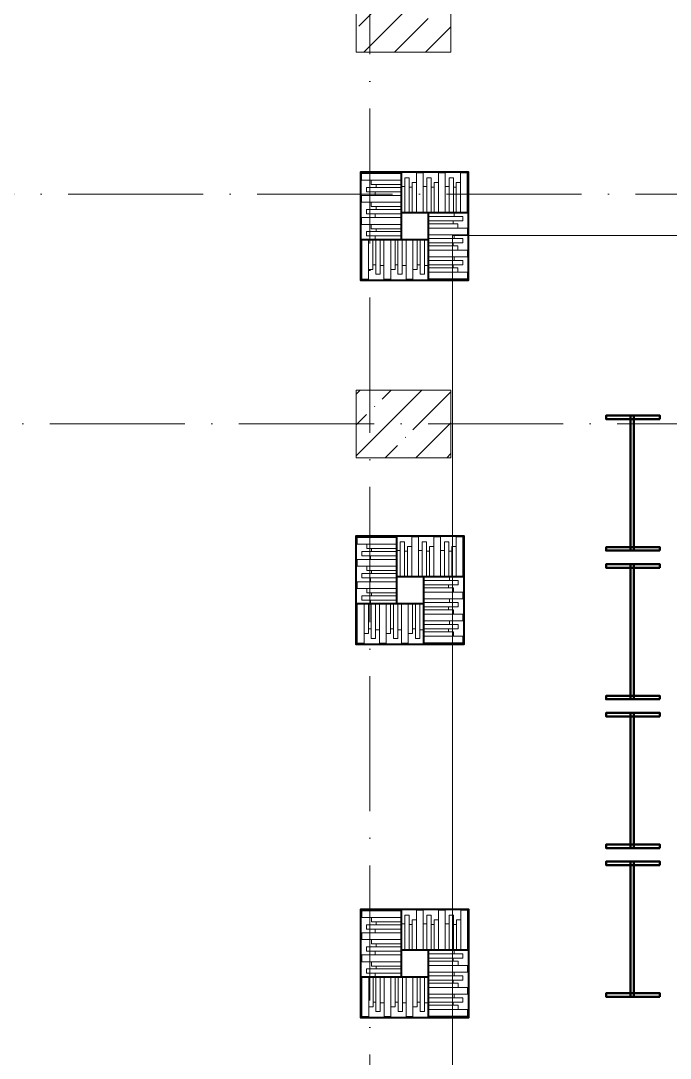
# Model space of a CAD drawing. Header units: millimetres. Extents: x -6467 to 105918, y -7090 to 92481.
# Drawn here: x 90767 to 95574, y 56688 to 64364 of the extents above; entities that cross this region are included whole.
import ezdxf

# ---------------------------------------------------------------- set-up
doc = ezdxf.new("R2010")
doc.units = ezdxf.units.MM
doc.linetypes.add('50_200_ШТРИХ_1Т_ш5_п1_п1_', pattern=[1400, 1000, -200, 0, -200])
doc.linetypes.add('IMPORT-200_ШТРИХ__ш1_п0_6_ _4_', pattern=[128000, 80000, -48000])
doc.layers.add('S-COLS', color=7, linetype='Continuous', lineweight=9)
doc.layers.add('S-COLS-1', color=7, linetype='Continuous', lineweight=5)
for name, color, linetype, lineweight, true_color in [('мебель 2 этаж-1', 7, 'Continuous', 40, 0xaaaaaa), ('Оси-3', 7, '50_200_ШТРИХ_1Т_ш5_п1_п1_', 9, 0xaaaaaa), ('ТХ_функционал-10', 7, 'Continuous', 50, 0xaaaaaa), ('ТХ_функционал-13', 7, 'IMPORT-200_ШТРИХ__ш1_п0_6_ _4_', 20, 0xaaaaaa), ('ТХ_функционал-2', 7, 'Continuous', 40, 0xaaaaaa), ('ТХ_функционал-4', 7, 'Continuous', 20, 0xaaaaaa)]:
    doc.layers.add(name, color=color, linetype=linetype, lineweight=lineweight, true_color=true_color)

# ---------------------------------------------------------------- blocks, each defined once
blk = doc.blocks.new('BSC_Колонна _Прямоугольная - 500х700-V302-АИ_План этажа Радиаторы_2')
at = {"layer": 'S-COLS-1'}
h = blk.add_hatch(dxfattribs=at)
h.set_pattern_fill('FP_198', color=256, style=0, pattern_type=2)
h.set_pattern_definition([(315, (-64381.04, 93600), (228.0985, 228.0985), []), (315, (-64381.04, 93371.9), (228.0985, 228.0985), [403.225, -80.645, 6.706, -73.939])])
h.paths.add_polyline_path([(-250, 350), (-250, -350), (250, -350), (250, 350), (68.5, 350)])
for p, q in [((250, 350), (-250, 350)), ((-250, 350), (-250, -350)), ((250, -350), (250, 350)), ((-250, -350), (250, -350))]:
    blk.add_line(p, q, dxfattribs=at)
blk = doc.blocks.new('BSC_Колонна _Прямоугольная - 500х700-V314-АИ_План этажа Радиаторы_2')
at = {"layer": 'S-COLS-1'}
h = blk.add_hatch(dxfattribs=at)
h.set_pattern_fill('FP_210', color=256, style=0, pattern_type=2)
h.set_pattern_definition([(315, (-61381.04, 93600), (228.0985, 228.0985), []), (315, (-61381.04, 93371.9), (228.0985, 228.0985), [403.225, -80.645, 6.706, -73.939])])
h.paths.add_polyline_path([(-250, 350), (-250, -350), (250, -350), (250, 350)])
for p, q in [((250, 350), (-250, 350)), ((-250, 350), (-250, -350)), ((250, -350), (250, 350)), ((-250, -350), (250, -350))]:
    blk.add_line(p, q, dxfattribs=at)
blk = doc.blocks.new('мебель 2 этаж_001_023 Акустическая мобильная перегородка 800х25х1100 мм-28800769-АИ_План этажа Радиаторы_2')
at = {"layer": 'ТХ_функционал-10', "flags": 128}
for points in [[(0, -217.8), (25, -217.8), (25, 181), (0, 181)], [(974, -217.8), (999, -217.8), (999, 181), (974, 181)], [(0, -25), (999, -25), (999, 0), (0, 0)]]:
    blk.add_lwpolyline(points, close=True, dxfattribs=at)
blk = doc.blocks.new('мебель 2 этаж-28800768-АИ_План этажа Радиаторы_2')
at = {"layer": 'ТХ_функционал-13', "flags": 128}
for points in [[(96225.5, 64491.2), (102599.5, 64491.2), (102599.5, 58291.3)], [(99593.5, 57184.2), (96225.5, 57184.2), (96225.5, 64491.2)]]:
    blk.add_lwpolyline(points, dxfattribs=at)
at = {"layer": 'ТХ_функционал-2', "flags": 128}
for points in [[(95845.5, 64958.8), (95545.5, 64958.8), (95545.5, 64458.8)], [(96345.5, 64658.8), (96345.5, 64958.8), (95845.5, 64958.8), (95845.5, 64458.8)], [(96045.5, 64658.8), (96045.5, 64158.8), (96345.5, 64158.8), (96345.5, 64658.8), (95845.5, 64658.8)], [(96045.5, 64458.8), (95545.5, 64458.8), (95545.5, 64158.8), (96045.5, 64158.8)], [(95811.4, 62265.3), (95511.4, 62265.3), (95511.4, 61765.3)], [(96311.4, 61965.3), (96311.4, 62265.3), (95811.4, 62265.3), (95811.4, 61765.3)], [(96011.4, 61965.3), (96011.4, 61465.3), (96311.4, 61465.3), (96311.4, 61965.3), (95811.4, 61965.3)], [(96011.4, 61765.3), (95511.4, 61765.3), (95511.4, 61465.3), (96011.4, 61465.3)], [(95845.9, 59503.4), (95545.9, 59503.4), (95545.9, 59003.4)], [(96345.9, 59203.4), (96345.9, 59503.4), (95845.9, 59503.4), (95845.9, 59003.4)], [(96045.9, 59203.4), (96045.9, 58703.4), (96345.9, 58703.4), (96345.9, 59203.4), (95845.9, 59203.4)], [(96045.9, 59003.4), (95545.9, 59003.4), (95545.9, 58703.4), (96045.9, 58703.4)]]:
    blk.add_lwpolyline(points, dxfattribs=at)
at = {"layer": 'ТХ_функционал-4'}
for p, q in [((96345.5, 64658.8), (96045.5, 64658.8)), ((96311.4, 61965.3), (96011.4, 61965.3)), ((96345.9, 59203.4), (96045.9, 59203.4))]:
    blk.add_line(p, q, dxfattribs=at)
at = {"layer": 'ТХ_функционал-4', "flags": 128}
for points in [[(96045.5, 64168.7), (96337.6, 64168.7), (96337.6, 64218.3), (96045.5, 64218.3), (96266.2, 64218.3), (96266.2, 64250.4), (96045.5, 64250.4), (96231.2, 64250.4), (96231.2, 64272.3), (96045.5, 64272.3), (96301.2, 64272.3), (96301.2, 64304.4), (96045.5, 64304.4), (96237, 64304.4), (96237, 64332.1), (96045.5, 64332.1), (96337.6, 64332.1), (96337.6, 64381.7), (96045.5, 64381.7), (96266.2, 64381.7), (96266.2, 64413.8), (96045.5, 64413.8), (96231.2, 64413.8), (96231.2, 64435.6), (96045.5, 64435.6), (96301.2, 64435.6), (96301.2, 64467.7), (96045.5, 64467.7), (96237, 64467.7), (96237, 64495.5), (96045.5, 64495.5), (96337.6, 64495.5), (96337.6, 64545), (96045.5, 64545), (96266.2, 64545), (96266.2, 64577.1), (96045.5, 64577.1), (96231.2, 64577.1), (96231.2, 64599), (96045.5, 64599), (96301.2, 64599), (96301.2, 64631.1), (96045.5, 64631.1), (96237, 64631.1), (96237, 64658.8), (96045.5, 64658.8), (96045.5, 64168.7), (96231.2, 64168.7), (96231.2, 64158.8), (96045.5, 64158.8), (96045.5, 64458.8), (96045.5, 64267.3), (96017.8, 64267.3), (96017.8, 64458.8), (96017.8, 64203.2), (95985.7, 64203.2), (95985.7, 64458.8), (95985.7, 64273.1), (95963.8, 64273.1), (95963.8, 64458.8), (95963.8, 64238.1), (95931.7, 64238.1), (95931.7, 64458.8), (95931.7, 64166.7), (95882.1, 64166.7), (95882.1, 64458.8), (95882.1, 64267.3), (95854.4, 64267.3), (95854.4, 64458.8), (95854.4, 64203.2), (95822.3, 64203.2), (95822.3, 64458.8), (95822.3, 64273.1), (95800.4, 64273.1), (95800.4, 64458.8), (95800.4, 64238.1), (95768.3, 64238.1), (95768.3, 64458.8), (95768.3, 64166.7), (95718.7, 64166.7), (95718.7, 64458.8), (95718.7, 64267.3), (95691, 64267.3), (95691, 64458.8), (95691, 64203.2), (95658.9, 64203.2), (95658.9, 64458.8), (95658.9, 64273.1), (95637, 64273.1), (95637, 64458.8), (95637, 64238.1), (95604.9, 64238.1), (95604.9, 64458.8), (95604.9, 64166.7), (95555.3, 64166.7), (95555.3, 64458.8), (95555.3, 64273.1), (95545.5, 64273.1), (95545.5, 64458.8), (95845.5, 64458.8), (95653.9, 64458.8), (95653.9, 64486.6), (95845.5, 64486.6), (95589.8, 64486.6), (95589.8, 64518.6), (95845.5, 64518.6), (95659.8, 64518.6), (95659.8, 64540.5), (95845.5, 64540.5), (95624.8, 64540.5), (95624.8, 64572.6), (95845.5, 64572.6), (95553.4, 64572.6), (95553.4, 64622.2), (95845.5, 64622.2), (95653.9, 64622.2), (95653.9, 64649.9), (95845.5, 64649.9), (95589.8, 64649.9), (95589.8, 64682), (95845.5, 64682), (95659.8, 64682), (95659.8, 64703.9), (95845.5, 64703.9), (95624.8, 64703.9), (95624.8, 64736), (95845.5, 64736), (95553.4, 64736), (95553.4, 64785.6), (95845.5, 64785.6), (95653.9, 64785.6), (95653.9, 64813.3), (95845.5, 64813.3), (95589.8, 64813.3), (95589.8, 64845.4), (95845.5, 64845.4), (95659.8, 64845.4), (95659.8, 64867.3), (95845.5, 64867.3), (95624.8, 64867.3), (95624.8, 64899.4), (95845.5, 64899.4), (95553.4, 64899.4), (95553.4, 64949), (95845.5, 64949), (95659.8, 64949), (95659.8, 64958.8), (95845.5, 64958.8), (95845.5, 64658.8)], [(95845.5, 64661.8), (95845.5, 64853.3), (95873.2, 64853.3), (95873.2, 64661.8), (95873.2, 64917.4), (95905.3, 64917.4), (95905.3, 64661.8), (95905.3, 64847.5), (95927.2, 64847.5), (95927.2, 64661.8), (95927.2, 64882.5), (95959.3, 64882.5), (95959.3, 64661.8), (95959.3, 64953.9), (96008.9, 64953.9), (96008.9, 64661.8), (96008.9, 64853.3), (96036.6, 64853.3), (96036.6, 64661.8), (96036.6, 64917.4), (96068.7, 64917.4), (96068.7, 64661.8), (96068.7, 64847.5), (96090.6, 64847.5), (96090.6, 64661.8), (96090.6, 64882.5), (96122.7, 64882.5), (96122.7, 64661.8), (96122.7, 64953.9), (96172.3, 64953.9), (96172.3, 64661.8), (96172.3, 64853.3), (96200, 64853.3), (96200, 64661.8), (96200, 64917.4), (96232.1, 64917.4), (96232.1, 64661.8), (96232.1, 64847.5), (96254, 64847.5), (96254, 64661.8), (96254, 64882.5), (96286.1, 64882.5), (96286.1, 64661.8), (96286.1, 64953.9), (96335.6, 64953.9), (96335.6, 64661.8), (96335.6, 64847.5), (96345.5, 64847.5), (96345.5, 64661.8)], [(95983.7, 61765.3), (95983.7, 61509.6), (95951.6, 61509.6), (95951.6, 61765.3), (95951.6, 61579.6), (95929.7, 61579.6), (95929.7, 61765.3), (95929.7, 61544.6), (95897.6, 61544.6), (95897.6, 61765.3), (95897.6, 61473.2), (95848, 61473.2), (95848, 61765.3), (95848, 61573.7), (95820.3, 61573.7), (95820.3, 61765.3), (95820.3, 61509.6), (95788.2, 61509.6), (95788.2, 61765.3), (95788.2, 61579.6), (95766.3, 61579.6), (95766.3, 61765.3), (95766.3, 61544.6), (95734.2, 61544.6), (95734.2, 61765.3), (95734.2, 61473.2), (95684.6, 61473.2), (95684.6, 61765.3), (95684.6, 61573.7), (95656.9, 61573.7), (95656.9, 61765.3), (95656.9, 61509.6), (95624.8, 61509.6), (95624.8, 61765.3), (95624.8, 61579.6), (95602.9, 61579.6), (95602.9, 61765.3), (95602.9, 61544.6), (95570.9, 61544.6), (95570.9, 61765.3), (95570.9, 61473.2), (95521.3, 61473.2), (95521.3, 61765.3), (95521.3, 61579.6), (95511.4, 61579.6), (95511.4, 61765.3), (95811.4, 61765.3), (95619.9, 61765.3), (95619.9, 61793), (95811.4, 61793), (95555.7, 61793), (95555.7, 61825.1), (95811.4, 61825.1), (95625.7, 61825.1), (95625.7, 61847), (95811.4, 61847), (95590.7, 61847), (95590.7, 61879.1), (95811.4, 61879.1), (95519.3, 61879.1), (95519.3, 61928.7), (95811.4, 61928.7), (95619.9, 61928.7), (95619.9, 61956.4), (95811.4, 61956.4), (95555.7, 61956.4), (95555.7, 61988.5), (95811.4, 61988.5), (95625.7, 61988.5), (95625.7, 62010.4), (95811.4, 62010.4), (95590.7, 62010.4), (95590.7, 62042.5), (95811.4, 62042.5), (95519.3, 62042.5), (95519.3, 62092.1), (95811.4, 62092.1), (95619.9, 62092.1), (95619.9, 62119.8), (95811.4, 62119.8), (95555.7, 62119.8), (95555.7, 62151.9), (95811.4, 62151.9), (95625.7, 62151.9), (95625.7, 62173.8), (95811.4, 62173.8), (95590.7, 62173.8), (95590.7, 62205.9), (95811.4, 62205.9), (95519.3, 62205.9), (95519.3, 62255.4), (95811.4, 62255.4), (95625.7, 62255.4), (95625.7, 62265.3), (95811.4, 62265.3), (95811.4, 61965.3)], [(95811.4, 61968.2), (95811.4, 62159.8), (95839.1, 62159.8), (95839.1, 61968.2), (95839.1, 62223.9), (95871.2, 62223.9), (95871.2, 61968.2), (95871.2, 62153.9), (95893.1, 62153.9), (95893.1, 61968.2), (95893.1, 62188.9), (95925.2, 62188.9), (95925.2, 61968.2), (95925.2, 62260.3), (95974.8, 62260.3), (95974.8, 61968.2), (95974.8, 62159.8), (96002.5, 62159.8), (96002.5, 61968.2), (96002.5, 62223.9), (96034.6, 62223.9), (96034.6, 61968.2), (96034.6, 62153.9), (96056.5, 62153.9), (96056.5, 61968.2), (96056.5, 62188.9), (96088.6, 62188.9), (96088.6, 61968.2), (96088.6, 62260.3), (96138.2, 62260.3), (96138.2, 61968.2), (96138.2, 62159.8), (96165.9, 62159.8), (96165.9, 61968.2), (96165.9, 62223.9), (96198, 62223.9), (96198, 61968.2), (96198, 62153.9), (96219.9, 62153.9), (96219.9, 61968.2), (96219.9, 62188.9), (96252, 62188.9), (96252, 61968.2), (96252, 62260.3), (96301.6, 62260.3), (96301.6, 61968.2), (96301.6, 62153.9), (96311.4, 62153.9), (96311.4, 61968.2)], [(96011.4, 61475.1), (96011.4, 61965.3), (96203, 61965.3), (96203, 61937.6), (96011.4, 61937.6), (96267.1, 61937.6), (96267.1, 61905.5), (96011.4, 61905.5), (96197.1, 61905.5), (96197.1, 61883.6), (96011.4, 61883.6), (96232.1, 61883.6), (96232.1, 61851.5), (96011.4, 61851.5), (96303.5, 61851.5), (96303.5, 61801.9), (96011.4, 61801.9), (96203, 61801.9), (96203, 61774.2), (96011.4, 61774.2), (96267.1, 61774.2), (96267.1, 61742.1), (96011.4, 61742.1), (96197.1, 61742.1), (96197.1, 61720.2), (96011.4, 61720.2), (96232.1, 61720.2), (96232.1, 61688.1), (96011.4, 61688.1), (96303.5, 61688.1), (96303.5, 61638.5), (96011.4, 61638.5), (96203, 61638.5), (96203, 61610.8), (96011.4, 61610.8), (96267.1, 61610.8), (96267.1, 61578.7), (96011.4, 61578.7), (96197.1, 61578.7), (96197.1, 61556.8), (96011.4, 61556.8), (96232.1, 61556.8), (96232.1, 61524.7), (96011.4, 61524.7), (96303.5, 61524.7), (96303.5, 61475.1), (96011.4, 61475.1), (96197.1, 61475.1), (96197.1, 61465.3), (96011.4, 61465.3), (96011.4, 61765.3), (96011.4, 61573.7), (95983.7, 61573.7), (95983.7, 61765.3)], [(96045.9, 58713.2), (96338, 58713.2), (96338, 58762.8), (96045.9, 58762.8), (96266.6, 58762.8), (96266.6, 58794.9), (96045.9, 58794.9), (96231.6, 58794.9), (96231.6, 58816.8), (96045.9, 58816.8), (96301.6, 58816.8), (96301.6, 58848.9), (96045.9, 58848.9), (96237.5, 58848.9), (96237.5, 58876.6), (96045.9, 58876.6), (96338, 58876.6), (96338, 58926.2), (96045.9, 58926.2), (96266.6, 58926.2), (96266.6, 58958.3), (96045.9, 58958.3), (96231.6, 58958.3), (96231.6, 58980.2), (96045.9, 58980.2), (96301.6, 58980.2), (96301.6, 59012.3), (96045.9, 59012.3), (96237.5, 59012.3), (96237.5, 59040), (96045.9, 59040), (96338, 59040), (96338, 59089.6), (96045.9, 59089.6), (96266.6, 59089.6), (96266.6, 59121.7), (96045.9, 59121.7), (96231.6, 59121.7), (96231.6, 59143.6), (96045.9, 59143.6), (96301.6, 59143.6), (96301.6, 59175.7), (96045.9, 59175.7), (96237.5, 59175.7), (96237.5, 59203.4), (96045.9, 59203.4), (96045.9, 58713.2), (96231.6, 58713.2), (96231.6, 58703.4), (96045.9, 58703.4), (96045.9, 59003.4), (96045.9, 58811.9), (96018.2, 58811.9), (96018.2, 59003.4), (96018.2, 58747.7), (95986.1, 58747.7), (95986.1, 59003.4), (95986.1, 58817.7), (95964.2, 58817.7), (95964.2, 59003.4), (95964.2, 58782.7), (95932.1, 58782.7), (95932.1, 59003.4), (95932.1, 58711.3), (95882.5, 58711.3), (95882.5, 59003.4), (95882.5, 58811.9), (95854.8, 58811.9), (95854.8, 59003.4), (95854.8, 58747.7), (95822.7, 58747.7), (95822.7, 59003.4), (95822.7, 58817.7), (95800.8, 58817.7), (95800.8, 59003.4), (95800.8, 58782.7), (95768.8, 58782.7), (95768.8, 59003.4), (95768.8, 58711.3), (95719.2, 58711.3), (95719.2, 59003.4), (95719.2, 58811.9), (95691.4, 58811.9), (95691.4, 59003.4), (95691.4, 58747.7), (95659.3, 58747.7), (95659.3, 59003.4), (95659.3, 58817.7), (95637.5, 58817.7), (95637.5, 59003.4), (95637.5, 58782.7), (95605.4, 58782.7), (95605.4, 59003.4), (95605.4, 58711.3), (95555.8, 58711.3), (95555.8, 59003.4), (95555.8, 58817.7), (95545.9, 58817.7), (95545.9, 59003.4), (95845.9, 59003.4), (95654.4, 59003.4), (95654.4, 59031.1), (95845.9, 59031.1), (95590.3, 59031.1), (95590.3, 59063.2), (95845.9, 59063.2), (95660.2, 59063.2), (95660.2, 59085.1), (95845.9, 59085.1), (95625.2, 59085.1), (95625.2, 59117.2), (95845.9, 59117.2), (95553.8, 59117.2), (95553.8, 59166.8), (95845.9, 59166.8), (95654.4, 59166.8), (95654.4, 59194.5), (95845.9, 59194.5), (95590.3, 59194.5), (95590.3, 59226.6), (95845.9, 59226.6), (95660.2, 59226.6), (95660.2, 59248.5), (95845.9, 59248.5), (95625.2, 59248.5), (95625.2, 59280.6), (95845.9, 59280.6), (95553.8, 59280.6), (95553.8, 59330.2), (95845.9, 59330.2), (95654.4, 59330.2), (95654.4, 59357.9), (95845.9, 59357.9), (95590.3, 59357.9), (95590.3, 59390), (95845.9, 59390), (95660.2, 59390), (95660.2, 59411.9), (95845.9, 59411.9), (95625.2, 59411.9), (95625.2, 59444), (95845.9, 59444), (95553.8, 59444), (95553.8, 59493.6), (95845.9, 59493.6), (95660.2, 59493.6), (95660.2, 59503.4), (95845.9, 59503.4), (95845.9, 59203.4)], [(95845.9, 59206.3), (95845.9, 59397.9), (95873.6, 59397.9), (95873.6, 59206.3), (95873.6, 59462), (95905.7, 59462), (95905.7, 59206.3), (95905.7, 59392), (95927.6, 59392), (95927.6, 59206.3), (95927.6, 59427), (95959.7, 59427), (95959.7, 59206.3), (95959.7, 59498.4), (96009.3, 59498.4), (96009.3, 59206.3), (96009.3, 59397.9), (96037, 59397.9), (96037, 59206.3), (96037, 59462), (96069.1, 59462), (96069.1, 59206.3), (96069.1, 59392), (96091, 59392), (96091, 59206.3), (96091, 59427), (96123.1, 59427), (96123.1, 59206.3), (96123.1, 59498.4), (96172.7, 59498.4), (96172.7, 59206.3), (96172.7, 59397.9), (96200.4, 59397.9), (96200.4, 59206.3), (96200.4, 59462), (96232.5, 59462), (96232.5, 59206.3), (96232.5, 59392), (96254.4, 59392), (96254.4, 59206.3), (96254.4, 59427), (96286.5, 59427), (96286.5, 59206.3), (96286.5, 59498.4), (96336.1, 59498.4), (96336.1, 59206.3), (96336.1, 59392), (96345.9, 59392), (96345.9, 59206.3)]]:
    blk.add_lwpolyline(points, dxfattribs=at)
at = {"rotation": 90}
for p in [(97543.7, 62158.3), (97543.7, 61058.3), (97543.7, 59958.3), (97543.7, 58858.3)]:
    blk.add_blockref('мебель 2 этаж_001_023 Акустическая мобильная перегородка 800х25х1100 мм-28800769-АИ_План этажа Радиаторы_2', p, dxfattribs=at)

msp = doc.modelspace()

# ---------------------------------------------------------------- linework, layer by layer
at = {"layer": 'Оси-3'}
for p, q in [((93350, -5889.7), (93350, 91281)), ((104718, 63081), (-5267.3, 63081)), ((82581.2, 61381), (104718, 61381))]:
    msp.add_line(p, q, dxfattribs=at)

# ---------------------------------------------------------------- block references
at = {"layer": 'S-COLS', "rotation": 89.9999999999999}
for name, p in [('BSC_Колонна _Прямоугольная - 500х700-V302-АИ_План этажа Радиаторы_2', (93600, 64381)), ('BSC_Колонна _Прямоугольная - 500х700-V314-АИ_План этажа Радиаторы_2', (93600, 61381))]:
    msp.add_blockref(name, p, dxfattribs=at)
at = {"layer": 'мебель 2 этаж-1'}
msp.add_blockref('мебель 2 этаж-28800768-АИ_План этажа Радиаторы_2', (-2263.5, -1715.2), dxfattribs=at)

doc.saveas('drawing.dxf')
